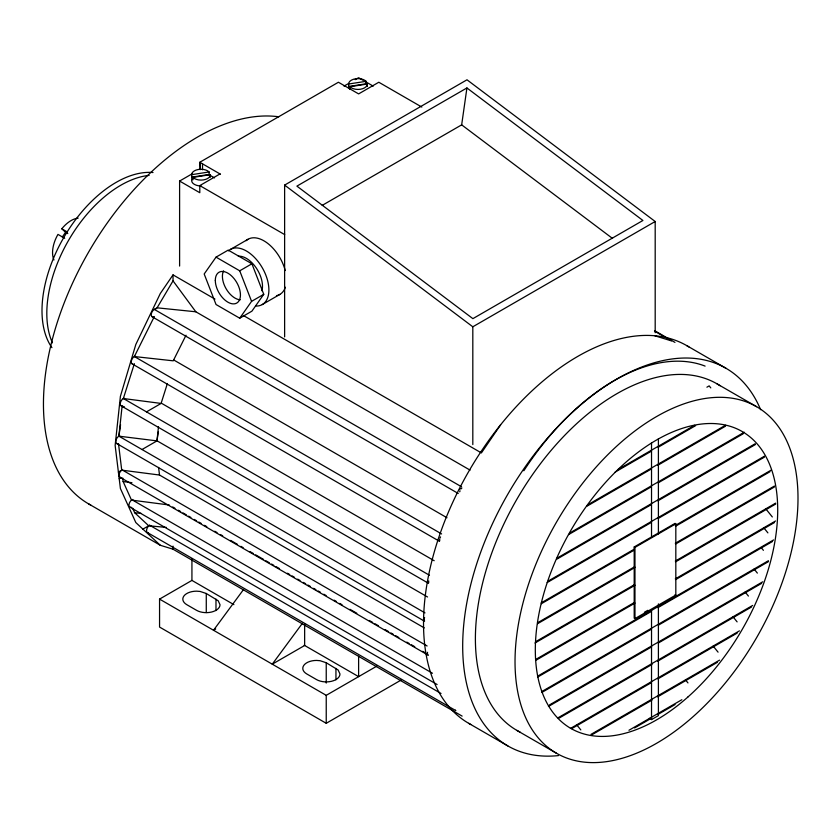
<?xml version="1.0" encoding="UTF-8"?>
<svg xmlns="http://www.w3.org/2000/svg" width="840" height="840" viewBox="0 0 840 840"><rect width="100%" height="100%" fill="white"/><g stroke="black" fill="none" stroke-linecap="round" stroke-linejoin="round"><path stroke-width="1.26" d="M124.236 406.644L122.073 406.382L118.892 436.17L156.975 440.885L158.498 426.636M322.235 205.359L461.664 124.856L466.925 87.959L642.915 220.479L472.889 318.644L296.898 186.123L466.925 87.959M120.561 424.725L118.892 436.17L424.998 612.896M156.975 440.885L158.277 431.981M429.461 575.253L123.354 398.517L134.369 363.678M167.391 383.523L161.091 403.431L123.354 398.517M441.609 533.936L134.369 356.548L154.329 316.544M134.369 356.548L173.219 360.822L186.008 335.244M461.57 486.801L154.329 309.414L157.091 307.818L173.03 280.875L173.03 274.88L214.977 299.093M62.36 236.943L65.552 232.271L61.803 228.785A26.166 15.11 -60 0 1 78.13 218.127M173.03 274.88L160.314 293.486L135.807 344.505L120.404 396.333L115.143 445.452L120.404 488.502L135.807 522.543L160.314 545.275L173.03 549.202L462.137 716.111M500.619 424.788L481.404 452.918L243.316 315.462M216.038 257.135L204.183 273.987L216.038 304.521L239.726 318.203L251.906 311.168L263.76 294.315L251.906 263.781L228.218 250.1L216.038 257.135L239.726 270.816L251.58 301.35L239.726 318.203M243.59 589.46L213.518 630.263L215.702 629.002M302.337 623.375L272.265 664.178L304.647 645.488L304.647 624.025M200.256 162.54L200.256 169.659L199.794 162.278L338.415 82.246L358.617 93.902L378.808 82.246L421.817 107.069M179.603 266.07L179.603 181.052L191.94 173.933M344.022 86.121L348.516 83.538M355.247 79.642L358.617 77.7L363.101 80.294M179.603 181.052L199.794 192.717L199.794 185.598L219.996 173.933M284.623 336.882L284.623 185.094L466.998 79.8L655.19 221.508L655.19 332.735M230.465 249.417L248.042 239.264M239.726 270.816L251.906 263.781M251.58 301.35L263.76 294.315M262.3 304.553L279.877 294.409M146.475 411.873L161.438 403.242L434.185 560.711M142.023 449.526L157.07 440.832L427.55 596.988M118.398 472.059L122.136 469.906L427.108 645.981M119.207 478.716L121.16 477.593M122.682 477.981L123.123 481.551L131.513 500.105L132.037 499.8L432.474 673.25M472.815 444.57L472.815 326.792L655.19 221.508M142.905 529.127L149.646 525.242L441.021 693.473M401.006 680.117L326.235 723.293L159.558 627.06L159.558 599.109L191.929 580.409L233.888 604.632M459.459 489.332L460.394 488.796M706.902 387.198L709.17 385.885L710.798 387.901M617.988 469.529L694.575 425.313M615.132 472.101L651.43 451.143M658.235 447.216L695.667 425.607M587.738 504.798L725.456 425.292M586.708 506.32L651.042 469.171M657.815 465.266L725.54 426.163M569.604 533.075L744.282 432.222M568.586 534.587L651.357 486.791M658.161 482.864L743.2 433.766M556.889 558.222L755.234 443.709M556.962 559.094L651.032 504.788M657.825 500.861L755.286 444.602M159.558 599.109L326.235 695.331L376.698 666.204M548.279 580.997L764.432 456.204M547.197 582.54L651.304 522.438M658.098 518.511L764.484 457.096M634.2 546.956L675.056 523.373L675.822 523.813L675.822 595.035L634.966 618.618L634.2 618.177L634.2 546.956L634.966 547.407L675.822 523.813M541.286 602.837L634.484 549.034M675.297 525.462L771.057 470.18M541.338 603.729L634.148 550.148M676.032 525.966L769.976 471.723M537.569 622.787L634.599 566.769M675.297 543.27L774.449 486.024M537.642 623.669L635.103 567.399M675.906 543.848L774.501 486.917M536.035 641.476L634.547 584.609M675.318 561.067L775.688 503.118M534.965 643.02L634.914 585.312M675.791 561.708L775.74 504.011M536.035 659.284L634.547 602.406M675.297 578.875L775.572 520.979M536.099 660.167L634.872 603.141M675.738 579.548L774.501 522.522M644.406 612.276L647.819 610.312M537.516 676.231L773.587 539.931M537.59 677.114L651.074 611.594M657.888 607.656L772.517 541.475M541.884 691.509L768.453 560.7M541.957 692.391L650.706 629.611M658.634 625.034L768.516 561.593M549.507 704.918L762.741 581.805M548.436 706.461L651.641 646.874M658.455 642.947L761.659 583.349M557.97 717.832L752.65 605.441M559.167 718.064L651.976 664.482M657.636 661.216L751.579 606.974M570.454 728.438L739.431 630.872M571.673 728.658L651.032 682.836M657.836 678.909L737.195 633.087M590.982 734.38L719.544 660.156M592.19 734.611L651.956 700.109M657.594 696.853L717.36 662.34M628.961 730.264L681.86 699.72M634.578 727.944L650.328 718.851M658.203 714.304L675.077 704.561M649.299 718.305L651.525 719.586L658.403 715.627L658.403 603.897M348.579 84.021L366.082 81.312L366.082 83.8L367.332 86.51L367.332 84.021L349.839 86.73L349.839 89.219L348.905 87.917L348.579 84.021A9.377 5.418 0 0 1 355.53 78.792A9.377 5.418 0 0 1 366.082 81.312M348.579 86.51L366.082 83.8M191.636 174.678L209.129 171.969L209.129 174.458L210.389 177.166L210.389 174.678L192.885 177.387L192.885 179.876L191.951 178.573L191.636 174.678A9.377 5.418 0 0 1 198.587 169.449A9.377 5.418 0 0 1 209.129 171.969M191.636 177.166L209.129 174.458M132.573 508.095L134.726 512.788L141.141 513.387M166.467 527.436L148.722 525.767L134.726 512.788M157.091 307.818L195.825 311.787L470.075 470.127M424.305 627.911L159.506 475.031L121.727 470.138L118.482 443.531M123.123 481.551L131.933 482.695M131.513 500.105L169.291 504.998M654.812 335.769L671.549 340.935L654.538 331.118M206.273 593.492L200.12 591.444L196.56 591.171A13.734 7.928 0 0 0 183.866 596.064A13.734 7.928 0 0 0 186.847 604.716L196.56 610.323A13.734 7.928 0 0 0 211.533 612.045A13.734 7.928 0 0 0 220.017 604.716L218.169 600.747L206.273 593.492L206.273 612.559M326.235 662.75L320.072 660.702L316.522 660.429A13.734 7.928 0 0 0 303.828 665.332A13.734 7.928 0 0 0 306.81 673.974L316.522 679.581A13.734 7.928 0 0 0 331.495 681.303A13.734 7.928 0 0 0 339.969 673.974L338.131 670.005L326.235 662.75L326.235 683.088M365.348 81.585L373.202 86.121M686.752 345.629L725.907 368.235M654.559 330.614L674.961 342.394M716.929 383.796L756.557 406.675A200.099 115.532 -60 0 1 693.126 716.635A200.099 115.532 -60 0 1 519.845 616.581A200.099 115.532 -60 0 1 756.557 406.675M199.794 162.278L220.458 174.206M209.076 174.752L214.536 177.902M199.794 185.598L284.676 234.602M61.803 228.785L67.431 232.04M65.552 232.271L67.809 233.572M64.691 238.277L57.971 234.392A26.166 15.11 -60 0 0 53.96 259.99M675.056 594.583L675.822 595.035M152.145 316.754L458.262 493.49M173.754 359.993L446.985 517.745M132.185 363.888L439.425 541.275M121.17 405.856L428.421 583.244M116.708 443.51L423.959 620.897M172.704 506.961L174.972 508.274M178.385 510.248L180.653 511.56M182.931 512.873L186.333 514.836M188.612 516.149L190.88 517.461M194.292 519.435L196.56 520.748M198.839 522.06L201.107 523.362M204.519 525.336L206.797 526.649M214.746 531.237L217.025 532.549M220.427 534.524L222.705 535.836M230.654 540.425L237.478 544.362M240.891 546.336L243.159 547.649M249.974 551.586L253.386 553.55M255.665 554.862L263.613 559.45M265.892 560.763L269.294 562.737M271.572 564.05L273.84 565.362M276.119 566.675L279.531 568.638M287.48 573.237L289.758 574.55M292.026 575.862L294.305 577.175M297.707 579.138L299.985 580.45M303.387 582.414L305.666 583.726M307.933 585.039L310.212 586.351M313.625 588.325L315.893 589.638M318.171 590.95L320.439 592.263M323.852 594.226L326.119 595.539M334.079 600.138L336.346 601.45M339.759 603.414L342.027 604.726M349.986 609.325L356.811 613.252M369.306 620.476L372.719 622.44M374.987 623.752L378.399 625.726M385.214 629.664L388.626 631.627M390.905 632.94L393.173 634.252M395.441 635.565L398.853 637.539M406.812 642.127L409.08 643.44M411.358 644.752L414.761 646.716M422.719 651.315L424.998 652.627M119.952 477.246L428.337 655.284M516.831 730.37L556.458 753.249M129.864 507.129L437.105 684.516M147.462 532.581L455.837 710.619A4.358 2.52 -60 0 1 455.354 710.168M88.61 503.885L160.314 545.275M468.689 723.314L507.854 745.931M304.185 645.215L358.617 676.641L358.617 656.229M461.664 124.856L612.518 238.445M284.623 185.094L472.815 326.792M765.828 508.893L772.327 516.957M763.844 527.846L767.897 532.885M761.786 548.321L763.413 550.326M754.121 569.069L757.365 573.101M745.175 592.043L748.419 596.075M733.047 616.844L737.111 621.873M713.192 646.118L718.064 652.155M685.524 679.896L687.96 682.909M576.755 724.889L580.818 729.918M173.03 280.875L195.825 311.787M158.582 467.429L159.506 475.031M658.403 438.806L658.403 533.946M651.525 442.774L651.525 536.644M651.525 610.407L651.525 719.586M634.966 547.407L634.966 618.618M335.947 668.367L335.947 679.802M326.235 695.331L326.235 723.293M215.985 599.109L215.985 610.544M202.524 163.842L202.524 169.785M191.929 558.716L191.929 580.409M173.03 546.126L173.03 549.202M523.824 470.768A199.815 115.364 -60 0 1 705.106 366.104M238.329 256.221A22.785 13.156 60 0 1 256.19 267.887A22.785 13.156 60 0 1 261.944 290.787M240.282 299.796A17.777 10.258 60 0 1 226.086 288.708A17.777 10.258 60 0 1 223.587 270.858M246.099 240.702A31.836 18.386 60 0 1 267.529 243.233A31.836 18.386 60 0 1 285.212 270.532M285.369 287.228A31.836 18.386 60 0 1 276.465 295.669M228.522 250.845A31.836 18.386 60 0 1 264.065 271.1A31.836 18.386 60 0 1 255.539 306.022M201.012 185.966A9.377 5.418 0 0 1 191.951 179.151M210.389 174.678A9.377 5.418 0 0 1 203.438 179.907A9.377 5.418 0 0 1 192.885 177.387M367.332 84.021A9.377 5.418 0 0 1 360.392 89.25A9.377 5.418 0 0 1 349.839 86.73M51.912 347.644A104.664 60.428 -60 0 1 63.683 237.689A104.664 60.428 -60 0 1 153.017 172.536M52.448 342.867A104.664 60.428 -60 0 1 68.492 240.471A104.664 60.428 -60 0 1 149.142 175.382M90.804 505.103A218.053 125.895 -60 0 1 75.789 276.297A218.053 125.895 -60 0 1 278.702 116.781M470.883 724.532A218.053 125.895 -60 0 1 468.689 471.524A218.053 125.895 -60 0 1 688.905 346.92M132.825 364.088A4.358 2.52 -60 0 1 131.513 360.392A4.358 2.52 -60 0 1 135.166 356.213M122.556 405.983A4.358 2.52 -60 0 1 120.372 402.875A4.358 2.52 -60 0 1 124.152 398.181M118.094 443.636A4.358 2.52 -60 0 1 115.91 440.528A4.358 2.52 -60 0 1 119.689 435.834M148.103 532.781A4.358 2.52 -60 0 1 146.664 529.599A4.358 2.52 -60 0 1 149.646 525.242M120.593 477.435A4.358 2.52 -60 0 1 119.154 474.264A4.358 2.52 -60 0 1 122.136 469.906M131.239 507.255A4.358 2.52 -60 0 1 129.066 504.157A4.358 2.52 -60 0 1 132.836 499.454M153.531 316.88A4.358 2.52 -60 0 1 151.484 313.257A4.358 2.52 -60 0 1 155.873 309.005M459.732 491.82A4.358 2.52 -60 0 1 460.036 490.781M461.171 488.828A4.358 2.52 -60 0 1 461.906 488.04M439.761 540.792A4.358 2.52 -60 0 1 439.761 538.954M440.076 537.915A4.358 2.52 -60 0 1 440.559 536.897M428.757 582.76A4.358 2.52 -60 0 1 428.757 580.923M424.599 621.096A4.358 2.52 -60 0 1 424.599 617.537M427.844 654.832A4.358 2.52 -60 0 1 427.539 652.302M520.139 732.154A200.099 115.532 -60 0 1 516.831 499.317A200.099 115.532 -60 0 1 720.132 385.76M558.526 755.58A218.053 125.895 -60 0 1 508.851 492.419A218.053 125.895 -60 0 1 760.641 409.7M215.313 280.413A17.777 10.258 60 0 0 234.161 303.86A17.777 10.258 60 0 0 234.161 278.733A17.777 10.258 60 0 0 215.313 280.413M687.876 697.032A171.392 98.952 -60 0 0 742.203 431.529A171.392 98.952 -60 0 0 539.448 611.331A171.392 98.952 -60 0 0 687.876 697.032"/></g></svg>
